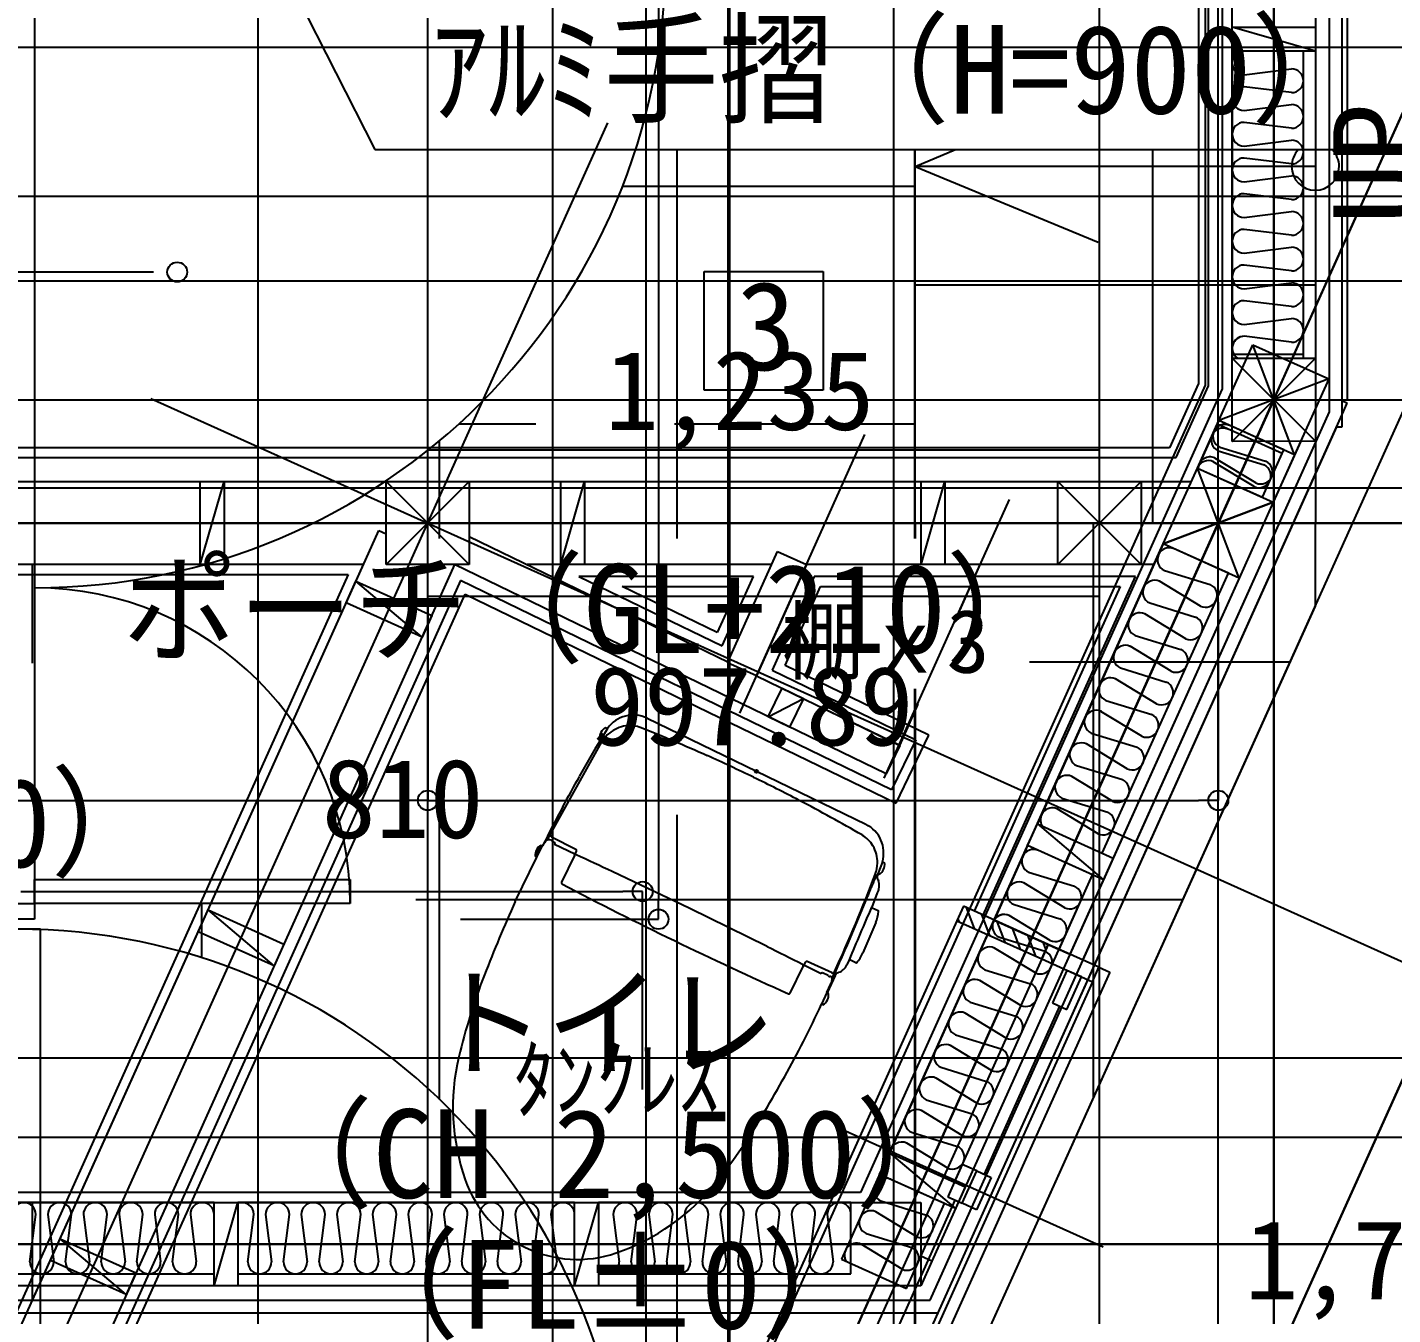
# Model space of a CAD drawing. Header units: metres. Extents: x 10861 to 26950, y 7268 to 22901.
# Drawn here: x 21151 to 22875, y 15931 to 17556 of the extents above; entities that cross this region are included whole.
import ezdxf

# ---------------------------------------------------------------- set-up
doc = ezdxf.new("R2010")
doc.units = ezdxf.units.M

msp = doc.modelspace()

# ---------------------------------------------------------------- linework, layer by layer
at = {"layer": 'COL_2F'}
for p, q in [((22672.2, 17138), (22777.2, 17138.1)), ((22672.2, 17033), (22777.2, 17138.1)), ((22672.2, 17033), (22672.2, 17138)), ((22672.2, 17138), (22777.2, 17033.1)), ((22777.2, 17138.1), (22777.2, 17033.1)), ((22777.2, 17033.1), (22672.2, 17033)), ((22585.3, 16903.7), (22628.4, 16999.4)), ((22628.4, 16999.4), (22724.1, 16956.3)), ((22681, 16860.6), (22628.4, 16999.4)), ((21604.3, 16877.5), (21604.3, 16982.5)), ((21604.3, 16982.5), (21709.3, 16982.5)), ((21709.3, 16877.5), (21604.3, 16982.5)), ((21604.3, 16877.5), (21709.3, 16982.5)), ((21709.3, 16982.5), (21709.3, 16877.5)), ((22452.2, 16877.5), (22452.2, 16982.5)), ((22452.2, 16982.5), (22557.2, 16982.5)), ((22557.2, 16877.5), (22452.2, 16982.5)), ((22452.2, 16877.5), (22557.2, 16982.5)), ((22557.2, 16982.5), (22557.2, 16877.5)), ((22724.1, 16956.3), (22585.3, 16903.7)), ((22724.1, 16956.3), (22681, 16860.6)), ((22681, 16860.6), (22585.3, 16903.7)), ((21709.3, 16877.5), (21604.3, 16877.5)), ((22557.2, 16877.5), (22452.2, 16877.5))]:
    msp.add_line(p, q, dxfattribs=at)
at = {"layer": 'COL_3F'}
for p, q in [((22655.3, 17059.2), (22698.4, 17155)), ((22698.4, 17155), (22794.1, 17111.9)), ((22751, 17016.1), (22698.4, 17155)), ((22794.1, 17111.9), (22655.3, 17059.2)), ((22794.1, 17111.9), (22751, 17016.1)), ((22751, 17016.1), (22655.3, 17059.2)), ((22585.3, 16903.7), (22628.4, 16999.4)), ((22628.4, 16999.4), (22724.1, 16956.3)), ((22681, 16860.6), (22628.4, 16999.4)), ((22585.3, 16903.7), (22724.1, 16956.3)), ((22724.1, 16956.3), (22681, 16860.6)), ((22681, 16860.6), (22585.3, 16903.7))]:
    msp.add_line(p, q, dxfattribs=at)
at = {"layer": 'GLID'}
for p, q in [((21442.7, 10010), (21442.7, 22205)), ((21442.7, 10010), (21442.7, 22205)), ((21442.7, 10010), (21442.7, 22205)), ((21656.9, 9325), (21656.9, 22205)), ((21656.9, 9325), (21656.9, 22205)), ((21656.9, 9325), (21656.9, 22205)), ((21814.7, 9325), (21814.7, 22205)), ((21814.7, 9325), (21814.7, 22205)), ((21814.7, 9325), (21814.7, 22205)), ((21932.7, 10010), (21932.7, 22205)), ((21932.7, 10010), (21932.7, 22205)), ((21932.7, 10010), (21932.7, 22205)), ((22036, 9325), (22036, 22205)), ((22036, 9325), (22036, 22205)), ((22036, 9325), (22036, 22205)), ((22038, 9325), (22038, 22205)), ((22038, 9325), (22038, 22205)), ((22038, 9325), (22038, 22205)), ((22245.3, 10010), (22245.3, 22205)), ((22245.3, 10010), (22245.3, 22205)), ((22245.3, 10010), (22245.3, 22205)), ((22504.7, 9325), (22504.7, 22205)), ((22504.7, 9325), (22504.7, 22205)), ((22504.7, 9325), (22504.7, 22205)), ((22654.7, 10010), (22654.7, 22205)), ((22654.7, 10010), (22654.7, 22205)), ((22654.7, 10010), (22654.7, 22205)), ((22724.7, 9325), (22724.7, 22205)), ((22724.7, 9325), (22724.7, 22205)), ((22724.7, 9325), (22724.7, 22205)), ((13514.7, 17342.4), (24358.1, 17342.4)), ((13514.7, 17342.4), (24358.1, 17342.4)), ((13514.7, 17342.4), (24358.1, 17342.4)), ((13514.7, 17235.6), (24358.1, 17235.6)), ((13514.7, 17235.6), (24358.1, 17235.6)), ((13514.7, 17235.6), (24358.1, 17235.6)), ((13953.4, 17085.6), (24358.1, 17085.6)), ((13953.4, 17085.6), (24358.1, 17085.6)), ((13953.4, 17085.6), (24358.1, 17085.6)), ((13801.7, 16974.5), (24358.1, 16974.5)), ((13801.7, 16974.5), (24358.1, 16974.5)), ((13801.7, 16974.5), (24358.1, 16974.5)), ((13514.7, 16930), (24358.1, 16930)), ((13514.7, 16930), (24358.1, 16930)), ((13514.7, 16930), (24358.1, 16930)), ((13514.7, 16255), (24358.1, 16255)), ((13514.7, 16255), (24358.1, 16255)), ((13514.7, 16255), (24358.1, 16255)), ((13514.7, 16155), (24358.1, 16155)), ((13514.7, 16155), (24358.1, 16155)), ((13514.7, 16155), (24358.1, 16155)), ((13514.7, 16020), (24358.1, 16020)), ((13514.7, 16020), (24358.1, 16020)), ((13514.7, 16020), (24358.1, 16020))]:
    msp.add_line(p, q, dxfattribs=at)
at = {"layer": 'WALL_BRACED_2F'}
for p, q in [((22817.2, 18145.5), (22817.2, 17085.5)), ((22817.2, 18145.5), (22817.2, 17085.5)), ((22005.8, 17097.5), (22005.8, 17247.5)), ((22005.8, 17247.5), (22155.8, 17247.5)), ((22155.8, 17247.5), (22155.8, 17097.5)), ((22155.8, 17097.5), (22005.8, 17097.5)), ((21656.8, 17022.5), (22504.7, 17022.5)), ((21656.8, 16837.5), (22504.7, 16837.5))]:
    msp.add_line(p, q, dxfattribs=at)
at = {"layer": 'WALL_NORMAL_1F'}
for p, q in [((22811.2, 17083.9), (22811.2, 20843.5)), ((22638.2, 17743.5), (22638.2, 17104.1)), ((22638.2, 17104.1), (21980, 15641.5)), ((22817.5, 17081.1), (22811.2, 17083.9)), ((22811.2, 17067), (22817.5, 17081.1)), ((22811.2, 17051.6), (22811.2, 17067)), ((22122.5, 15536.4), (22804.3, 17051.6)), ((22804.3, 17051.6), (22811.2, 17051.6))]:
    msp.add_line(p, q, dxfattribs=at)
at = {"layer": 'WALL_NORMAL_2F'}
for p, q in [((22629.7, 18265), (22629.7, 17106)), ((22642.2, 17103.3), (22642.2, 18265)), ((22795.2, 17070.4), (22795.2, 18265)), ((22811.2, 17067), (22811.2, 18265)), ((22672.2, 17138), (22672.2, 18093)), ((22777.2, 17777.5), (22777.2, 17085.6)), ((22672.2, 17525.6), (22672.2, 17555.6)), ((22777.2, 17525.6), (22672.2, 17555.6)), ((22777.2, 17555.6), (22777.2, 17525.6)), ((22777.2, 17525.6), (22672.2, 17525.6)), ((22629.7, 17106), (22593.3, 17025)), ((22601.4, 17012.5), (22642.2, 17103.3)), ((22628.4, 16999.4), (22672.2, 17096.8)), ((22483.8, 16378.5), (22795.2, 17070.4)), ((22498.4, 16371.9), (22811.2, 17067)), ((22758.7, 17033.1), (22724.1, 16956.3)), ((22593.3, 17025), (21044.7, 17025)), ((21044.7, 17012.5), (22601.4, 17012.5)), ((21044.7, 16982.5), (21604.3, 16982.5)), ((21369.7, 16877.5), (21369.7, 16982.5)), ((21369.7, 16982.5), (21399.7, 16982.5)), ((21369.7, 16877.5), (21399.7, 16982.5)), ((21399.7, 16982.5), (21399.7, 16877.5)), ((21709.3, 16982.5), (22452.2, 16982.5)), ((21824.7, 16877.5), (21824.7, 16982.5)), ((21824.7, 16982.5), (21854.7, 16982.5)), ((21824.7, 16877.5), (21854.7, 16982.5)), ((21854.7, 16982.5), (21854.7, 16877.5)), ((22279.7, 16877.5), (22279.7, 16982.5)), ((22279.7, 16982.5), (22309.7, 16982.5)), ((22279.7, 16877.5), (22309.7, 16982.5)), ((22309.7, 16982.5), (22309.7, 16877.5)), ((22557.2, 16982.5), (22620.8, 16982.5)), ((21076.5, 15768.4), (21595, 16920.6)), ((21595, 16920.6), (21604.3, 16916.4)), ((21709.3, 16913), (22035.7, 16754.7)), ((22035.3, 16753.6), (22098.4, 16893.9)), ((22098.4, 16893.9), (22134.9, 16877.5)), ((22371.6, 16428.9), (22585.3, 16903.7)), ((21575.6, 16877.5), (21044.7, 16877.5)), ((21690.8, 16877.5), (21172.3, 15725.3)), ((21399.7, 16877.5), (21369.7, 16877.5)), ((22235.3, 16613.4), (21690.8, 16877.5)), ((22091, 16877.5), (21782.4, 16877.5)), ((21854.7, 16877.5), (21824.7, 16877.5)), ((22134.9, 16877.5), (22071.7, 16737.2)), ((22452.2, 16877.5), (22134.9, 16877.5)), ((22309.7, 16877.5), (22279.7, 16877.5)), ((22573.5, 16877.5), (22557.2, 16877.5)), ((21556.3, 16865), (21010.5, 15652.1)), ((21044.7, 16865), (21556.3, 16865)), ((21698.1, 16857.3), (21192.1, 15732.8)), ((21553.9, 16829.2), (21566.2, 16856.6)), ((21566.2, 16856.6), (21662, 16813.5)), ((21649.6, 16786.1), (21566.2, 16856.6)), ((22242.3, 16593.3), (21698.1, 16857.3)), ((22067.8, 16862.5), (21847.7, 16862.5)), ((21847.7, 16862.5), (22028.4, 16774.9)), ((22028.4, 16774.9), (22067.8, 16862.5)), ((22144.6, 16862.5), (22091.4, 16744.3)), ((22550.3, 16862.5), (22144.6, 16862.5)), ((22358, 16435.1), (22550.3, 16862.5)), ((22681, 16860.6), (22467.4, 16385.8)), ((21208.6, 15739.1), (21704.2, 16840.4)), ((21704.2, 16840.4), (22248.1, 16576.6)), ((21902.1, 16850), (22048.5, 16850)), ((22022.3, 16791.7), (21902.1, 16850)), ((22048.5, 16850), (22022.3, 16791.7)), ((22107.8, 16750.3), (22152.7, 16850)), ((22152.7, 16850), (22531, 16850)), ((22531, 16850), (22346.6, 16440.2)), ((21649.6, 16786.1), (21553.9, 16829.2)), ((21662, 16813.5), (21649.6, 16786.1)), ((22071.7, 16737.2), (22035.3, 16753.6)), ((22071.7, 16737.2), (22252.8, 16649.4)), ((22091.4, 16744.3), (22272.8, 16656.3)), ((22289.5, 16662.1), (22107.8, 16750.3)), ((22086.6, 16685.5), (22104.1, 16721.5)), ((22104.1, 16721.5), (22131.1, 16708.4)), ((22086.6, 16685.5), (22131.1, 16708.4)), ((22131.1, 16708.4), (22113.6, 16672.4)), ((22113.6, 16672.4), (22086.6, 16685.5)), ((22252.8, 16649.4), (22235.3, 16613.4)), ((22272.8, 16656.3), (22242.3, 16593.3)), ((22248.1, 16576.6), (22289.5, 16662.1)), ((22414, 16522.9), (22426.3, 16550.3)), ((22426.3, 16550.3), (22522, 16507.2)), ((22426.3, 16550.3), (22509.7, 16479.9)), ((22509.7, 16479.9), (22414, 16522.9)), ((22522, 16507.2), (22509.7, 16479.9)), ((21367.2, 16414.3), (21379.5, 16441.7)), ((21379.5, 16441.7), (21475.2, 16398.6)), ((21462.9, 16371.2), (21379.5, 16441.7)), ((22371.6, 16428.9), (22467.4, 16385.8)), ((21462.9, 16371.2), (21367.2, 16414.3)), ((21475.2, 16398.6), (21462.9, 16371.2)), ((21180.5, 15999.4), (21192.8, 16026.7)), ((21192.8, 16026.7), (21288.5, 15983.7)), ((21276.2, 15956.3), (21192.8, 16026.7)), ((21276.2, 15956.3), (21180.5, 15999.4)), ((21288.5, 15983.7), (21276.2, 15956.3))]:
    msp.add_line(p, q, dxfattribs=at)
at = {"layer": 'WALL_NORMAL_3F'}
for p, q in [((22659.7, 18265), (22659.7, 17099.5)), ((22795.2, 17070.4), (22795.2, 18265)), ((22811.2, 17067), (22811.2, 18265)), ((22672.2, 17096.8), (22672.2, 17777.5)), ((22777.2, 17777.5), (22777.2, 17119.5)), ((22672.2, 17525.6), (22672.2, 17555.6)), ((22672.2, 17555.6), (22777.2, 17555.6)), ((22777.2, 17525.6), (22672.2, 17555.6)), ((22777.2, 17555.6), (22777.2, 17525.6)), ((22777.2, 17525.6), (22672.2, 17525.6)), ((22659.7, 17099.5), (22203.2, 16085)), ((22290.8, 15949.5), (22795.2, 17070.4)), ((22301.1, 15933.5), (22811.2, 17067)), ((22628.4, 16999.4), (22655.3, 17059.2)), ((22751, 17016.1), (22724.1, 16956.3)), ((22211.3, 16072.5), (22585.3, 16903.7)), ((22681, 16860.6), (22293.1, 15998.5)), ((22414, 16522.9), (22426.3, 16550.3)), ((22426.3, 16550.3), (22522, 16507.2)), ((22426.3, 16550.3), (22509.7, 16479.9)), ((22509.7, 16479.9), (22414, 16522.9)), ((22522, 16507.2), (22509.7, 16479.9)), ((22227.2, 16108), (22239.5, 16135.4)), ((22239.5, 16135.4), (22335.3, 16092.3)), ((22239.5, 16135.4), (22323, 16064.9)), ((22323, 16064.9), (22227.2, 16108)), ((22203.2, 16085), (19699.7, 16085)), ((22335.3, 16092.3), (22323, 16064.9)), ((19582.2, 16072.5), (22279.1, 16072.5)), ((21387.2, 15967.5), (21387.2, 16072.5)), ((21387.2, 16072.5), (21417.2, 16072.5)), ((21387.2, 15967.5), (21417.2, 16072.5)), ((21417.2, 16072.5), (21417.2, 15967.5)), ((21842.2, 15967.5), (21842.2, 16072.5)), ((21842.2, 16072.5), (21872.2, 16072.5)), ((21842.2, 15967.5), (21872.2, 16072.5)), ((21872.2, 16072.5), (21872.2, 15967.5)), ((22279.1, 16072.5), (22279.1, 15967.5)), ((22293.1, 15998.5), (22279.1, 16004.7)), ((22293.1, 15998.5), (22279.1, 15967.5)), ((22279.1, 15967.5), (19582.2, 15967.5)), ((21417.2, 15967.5), (21387.2, 15967.5)), ((21872.2, 15967.5), (21842.2, 15967.5)), ((19564.2, 15949.5), (22290.8, 15949.5)), ((19548.2, 15933.5), (22301.1, 15933.5))]:
    msp.add_line(p, q, dxfattribs=at)
at = {"layer": 'カタログ部品(衛生設備)_2F'}
for p, q in [((21933.7, 16683.6), (22209.8, 16549.8)), ((21883.6, 16670.7), (21875.2, 16657)), ((21881.2, 16671.9), (21883.6, 16670.7)), ((21811.8, 16537.4), (21876.7, 16654)), ((21875.2, 16657), (21874.2, 16657.5)), ((22072.6, 16618.5), (22070.9, 16614.9)), ((21811.8, 16537.4), (21811.8, 16537.4)), ((21814.2, 16529.2), (21812.7, 16529.9)), ((21813, 16534.1), (21843.6, 16518.5)), ((21814.1, 16527.8), (21814.5, 16528.5)), ((21792.8, 16509.1), (21799.8, 16523.5)), ((21794.7, 16508.2), (21801.7, 16522.6)), ((21799.8, 16523.5), (21801.7, 16522.6)), ((21804.5, 16526.9), (21801.7, 16522.6)), ((21817.3, 16526.4), (21814.6, 16527.6)), ((21816.9, 16524.4), (21817.5, 16525.7)), ((21842.6, 16512), (21816.9, 16524.4)), ((21841.9, 16510.5), (21825.5, 16476.8)), ((21841.9, 16510.5), (21844.5, 16515.9)), ((21767.1, 16452.2), (21794.7, 16508.2)), ((21794.7, 16508.2), (21792.8, 16509.1)), ((22230.7, 16502.4), (22225.1, 16487.3)), ((22230.7, 16502.4), (22233.5, 16501)), ((21987.7, 16443.4), (21889.7, 16490.2)), ((22226.5, 16486.6), (22225.1, 16487.3)), ((22224.3, 16463.2), (22217.2, 16445.3)), ((22225.6, 16466.5), (22224.3, 16463.2)), ((22085.1, 16395.4), (21987.7, 16443.4)), ((22217.7, 16444.5), (22225.2, 16440.9)), ((22222.3, 16425.8), (22206, 16387.5)), ((22133.3, 16375.8), (22130.7, 16370.5)), ((22167.1, 16362.3), (22135.9, 16376.8)), ((22171.4, 16363.1), (22176.7, 16375.4)), ((22188.7, 16378.6), (22185.9, 16372.3)), ((22197.1, 16375), (22189.6, 16378.6)), ((22114.4, 16336.8), (22130.7, 16370.5)), ((22153.6, 16361.2), (22131.4, 16371.9)), ((22154.2, 16362.3), (22153.6, 16361.2)), ((22162.1, 16358.8), (22154.9, 16362.5)), ((22171, 16359.1), (22160.8, 16337.3)), ((22167.3, 16353.8), (22169.2, 16357.9)), ((22169.2, 16357.9), (22170.7, 16361.1)), ((22160.6, 16337.4), (22165.6, 16348.6)), ((22160.6, 16337.4), (22153.9, 16322.9)), ((22155.6, 16322.1), (22153.9, 16322.9)), ((22160.8, 16337.3), (22160.6, 16337.4)), ((22160.8, 16337.3), (22162.6, 16336.5))]:
    msp.add_line(p, q, dxfattribs=at)
msp.add_circle((22071.7, 16616.7), 2, dxfattribs=at)
for centre, radius, start, end in [((21916.3, 16647.7), 40, 64.1091, 144.7906), ((21888.1, 16659.6), 14.1, 119.4199, -171.1667), ((21912.4, 16633.1), 41.2, 97.71, 129.5032), ((21912, 16635.9), 38.4, 68.458, 97.6669), ((21171.1, 14766.7), 2049, 65.849, 68.3794), ((23594.4, 15628.8), 2003.2, 149.1171, 150.6736), ((21912.9, 16632.3), 42.2, 129.2922, 149.0525), ((21135.7, 14686.8), 2136.5, 64.1253, 65.8595), ((23597.9, 15626.9), 2007.2, 150.6766, 151.9153), ((21135.8, 14686.7), 2136.5, 62.3938, 64.1279), ((21176.6, 14764.1), 2049, 59.8738, 62.4042), ((23591.8, 15630.3), 2000.1, 151.9183, 153.5057), ((22192.3, 16513.8), 40, -16.5373, 64.1441), ((21812.5, 16522.4), 9.16, 137.3587, 150.4766), ((21810, 16524.5), 5.95, 115.6089, 136.1326), ((21964.1, 16447.5), 177, 149.9405, 152.2681), ((21810, 16524.5), 5.92, 96.6991, 115.5265), ((21810.1, 16523.8), 6.6, 66.0311, 96.6706), ((21822, 16529.8), 12.8, 144.1957, 150.3758), ((21814, 16536.3), 2.5, 152.9784, -115.5193), ((21814, 16536.3), 2.5, 152.9784, -115.5193), ((21812.6, 16536.6), 1.2, 134.7459, 143.4419), ((21814.7, 16528.4), 0.755, -137.9301, -117.3542), ((21814, 16528.8), 0.5, -25.916, 66.3033), ((22185.7, 16503.1), 38.4, 30.5863, 59.7953), ((21806.7, 16511.3), 14.1, 119.4199, -171.1667), ((21810.6, 16519.5), 8.98, 63.6849, 65.0892), ((21817.1, 16525.9), 0.5, -25.9004, 65.8446), ((21843.6, 16509.7), 1.96, 106.1602, 153.8242), ((21843.5, 16510), 1.58, 65.397, 105.2984), ((21842.7, 16516.8), 2, -25.8833, 63.1227), ((21842.7, 16516.8), 2, -25.9115, 63.1509), ((-43227110.8, -92434052.9), 102066541.8, 64.929483375, 64.92951158), ((22183.3, 16501.7), 41.2, -1.2499, 30.5432), ((22182.3, 16501.6), 42.2, -20.7988, -1.0394), ((22219.6, 16498.9), 14.1, -60.5801, 8.8333), ((21827.1, 16476.1), 1.7, 154.0955, -117.7275), ((20209.7, 17254.5), 2153.6, -24.4393, -20.8904), ((22528.5, 16347.6), 335, 156.6024, 157.7257), ((22267.3, 16460.9), 50.3, 153.6339, 156.85), ((22241.6, 16472), 22.4, 144.4863, 149.811), ((22229.7, 16480.6), 7.65, 134.6515, 145.4919), ((22232.4, 16483.7), 8.18, 175.5746, -161.9567), ((22233.1, 16483.6), 8.84, 161.577, 175.2746), ((22225.3, 16485), 1.49, 115.3658, 134.6241), ((22309, 16514.7), 90.8, -158.3158, -156.5413), ((22233.1, 16483.6), 8.88, 154.9795, 161.627), ((22209.4, 16472.7), 17.4, -3.5068, 19.6971), ((24150, 20901.8), 5000, -117.694, -114.0527), ((-21501469.7, 8732568.6), 23221529.9, -22.0457097, -22.04566125), ((22209.9, 16472.6), 16.9, -21.24, -3.3413), ((23431.3, 15702.6), 1825.2, 155.7521, 158.9004), ((20215.7, 17257.4), 2150.2, -24.2152, -21.8705), ((24944.6, 15242.6), 2980.9, 156.204, 157.5985), ((24944.6, 15242.6), 2980.9, 156.204, 157.5985), ((22218, 16445.4), 0.864, -177.5427, -154.176), ((22218.1, 16445.3), 0.916, -160.0656, -117.0933), ((22180.9, 16443.4), 45, -23.0723, -4.4732), ((22224.8, 16440), 1, -4.5289, 64.1031), ((-45620142.1, -90826847.1), 101664682.2, 63.323717878, 63.323746194), ((22129.3, 16371.4), 1.58, 22.9548, 62.8562), ((22135.1, 16374.9), 2, 65.1024, 154.1647), ((22135.1, 16374.9), 2, 65.1305, 154.1365), ((22189.2, 16377.6), 1.14, 88.2124, 118.0034), ((22189.2, 16377.8), 0.92, 62.9234, 85.9961), ((22197.5, 16375.9), 1, -115.8967, -41.5957), ((22164.6, 16405.1), 45, -41.5765, -23.074), ((22475.7, 16068.5), 802, 158.7111, 166.4494), ((22128.9, 16371.3), 1.96, -25.571, 22.093), ((22154.6, 16362.1), 0.5, 62.2934, 154.3864), ((22165.7, 16364.6), 6.87, -122.1021, -116.5919), ((22168.4, 16369.3), 12.3, -118.1908, -114.8309), ((22166.3, 16364.8), 7.35, -114.311, -104.4059), ((22159.2, 16335.5), 22.8, 75.0464, 76.6413), ((22162.3, 16347.1), 10.9, 71.3229, 75.1552), ((22166, 16356.9), 0.5, 31.2899, 117.8131), ((22161.4, 16354.1), 5.92, 12.7332, 31.5477), ((22168.1, 16364.6), 2.49, -114.8046, -24.6672), ((22168.1, 16364.6), 2.49, -114.8046, -24.6672), ((22005.5, 16427.4), 177, -24.0149, -21.6873), ((22166, 16363.8), 4.35, -25.121, -4.0209), ((22171.5, 16361.1), 0.731, 163.2072, 179.2502), ((22190.6, 16355.2), 20.7, 157.4866, 162.9601), ((22178.3, 16355.5), 8.12, 108.6, 153.7763), ((22170.2, 16379.5), 17.3, -71.3503, -24.7307), ((22103.6, 16375.2), 67.5, -23.249, -20.8246), ((22158.2, 16354.7), 9.16, -22.2234, -9.1055), ((22161.4, 16354.1), 5.94, -2.6278, 12.6947), ((22161.2, 16354.1), 6.07, -7.9121, -2.7734), ((22112.8, 16337.5), 1.7, -114.0193, -25.8423), ((20146.3, 17258), 2214.7, -26.3327, -24.9751), ((22148.7, 16334.3), 14.1, -60.5801, 8.8333), ((20512.2, 17118.4), 1825.2, -30.6471, -27.4989), ((21966.5, 16192.8), 277.9, 166.7698, -160.7485), ((21391.2, 16594.5), 802, -38.1962, -30.4579), ((21845.8, 16150.6), 150, -160.7703, -115.9285), ((21804, 16271.6), 277.9, -70.9982, -38.5166), ((21845.6, 16150.7), 150, -115.8183, -70.9765)]:
    msp.add_arc(centre, radius, start, end, dxfattribs=at)
at = {"layer": 'スロープ_1F'}
for p, q in [((22272, 16930), (22272, 17401.2)), ((22272, 16930), (22272, 17401.2)), ((22272, 17380), (22323.1, 17401.2)), ((22572, 16930), (22572, 17401.2)), ((22777.2, 17401.2), (22777.2, 16930)), ((22777.2, 17401.2), (22777.2, 16930)), ((22777.2, 17380), (22272, 17380)), ((22272, 17380), (22503, 17284.3)), ((22777.2, 17230), (22272, 17230)), ((22777.2, 16930), (22272, 16930)), ((22777.2, 16930), (22272, 16930))]:
    msp.add_line(p, q, dxfattribs=at)
for start, end in [(135.1449, 180), (0, 44.8551), (180, 0)]:
    msp.add_arc((22777.2, 17380), 30, start, end, dxfattribs=at)
at = {"layer": 'データ 001_1F'}
for p, q in [((22036, 7507.5), (22036, 22072.5)), ((22724.7, 7507.5), (22724.7, 22072.5)), ((18710.5, 8165), (23230.6, 18209.7)), ((21371.8, 17830), (21590.2, 17401.2)), ((19025.7, 11083.1), (21884.1, 17435.1)), ((21590.2, 17401.2), (22850.2, 17401.2)), ((23370.4, 17302), (22502.2, 15372.6)), ((21656.8, 16830), (21656.8, 16580)), ((21656.8, 16830), (21656.8, 16830)), ((21656.8, 16830), (21656.8, 16830)), ((22654.7, 16830), (22654.7, 16580)), ((22654.7, 16830), (22654.7, 16830)), ((22398.9, 15143.2), (23100.4, 16702)), ((20259.7, 16580), (21631.8, 16580)), ((21656.8, 16580), (21631.8, 16580)), ((21656.8, 16580), (21656.8, 16580)), ((21656.8, 16580), (21681.8, 16580)), ((21681.8, 16580), (22629.7, 16580)), ((22654.7, 16580), (22629.7, 16580)), ((22654.7, 16580), (22654.7, 16580)), ((18714.8, 16255), (21371.8, 16255))]:
    msp.add_line(p, q, dxfattribs=at)
for centre in [(21656.8, 16580), (21656.8, 16580), (22654.7, 16580)]:
    msp.add_circle(centre, 12.5, dxfattribs=at)
at = {"layer": 'データ 001_2F'}
for p, q in [((22724.7, 22901.4), (22724.7, 10436.9)), ((18841.9, 8457.1), (23230.6, 18209.7)), ((19756.7, 12707.6), (21884.1, 17435.1)), ((22654.7, 10032.5), (22654.7, 17371.3)), ((21307.4, 17087.3), (23265.3, 16206.2)), ((22050.6, 16690.2), (22208.7, 17041.7)), ((22233, 16608.1), (22391.1, 16959.6)), ((26367.5, 16930), (11375, 16930)), ((21656.8, 16830), (21656.8, 16580)), ((21656.8, 16830), (21656.8, 16830)), ((21656.8, 16830), (21656.8, 16830)), ((22654.7, 16830), (22654.7, 16580)), ((22654.7, 16830), (22654.7, 16830)), ((22398.9, 15143.2), (23100.4, 16702)), ((20259.7, 16580), (21631.8, 16580)), ((21656.8, 16580), (21631.8, 16580)), ((21656.8, 16580), (21656.8, 16580)), ((21656.8, 16580), (21681.8, 16580)), ((21681.8, 16580), (22629.7, 16580)), ((22654.7, 16580), (22629.7, 16580)), ((22654.7, 16580), (22654.7, 16580))]:
    msp.add_line(p, q, dxfattribs=at)
for centre in [(21656.8, 16580), (21656.8, 16580), (22654.7, 16580)]:
    msp.add_circle(centre, 12.5, dxfattribs=at)
at = {"layer": 'データ 001_3F'}
for p, q in [((22724.7, 22067.5), (22724.7, 15697.5)), ((22724.7, 20930), (22724.7, 17085.6)), ((24115, 17530), (19202.5, 17530)), ((21081.3, 15651.1), (21884.1, 17435.1)), ((22654.7, 15711.6), (22654.7, 17336.3)), ((22724.7, 17085.6), (19772.5, 10525)), ((23887.5, 16930), (19354.7, 16930)), ((22245.2, 15242.5), (22245.2, 16440.9)), ((24115, 16020), (19337.5, 16020))]:
    msp.add_line(p, q, dxfattribs=at)
at = {"layer": 'ポーチ_1F'}
for p, q in [((21971.8, 16910.6), (21971.8, 17401.2)), ((22271.8, 16910.6), (22271.8, 17401.2)), ((21902.6, 17355), (22272, 17355)), ((21695.9, 17055), (21793.1, 17055)), ((21968.1, 17055), (22272, 17055)), ((21671.8, 16910.6), (21671.8, 17034.1)), ((22272, 16930), (22272, 16910.6)), ((22272, 16910.6), (22272, 16930)), ((22497, 16204.6), (22497, 16930)), ((22777.2, 16825.1), (22777.2, 16930)), ((22272, 15706.3), (22777.2, 16825.1)), ((22416.4, 16755), (22745.5, 16755)), ((22271.8, 15706), (22271.8, 16720.6)), ((22272, 16720.6), (22272, 15706.3)), ((22272, 15706.3), (22272, 16720.6)), ((21671.8, 16202.5), (21671.8, 16561.9)), ((21971.8, 15641.5), (21971.8, 16561.9)), ((21371.8, 16381.2), (21371.8, 16450)), ((21641.8, 16455), (22272, 16455)), ((22272, 16455), (22610.1, 16455)), ((21717.1, 16155), (22272, 16155)), ((22272, 16155), (22474.6, 16155))]:
    msp.add_line(p, q, dxfattribs=at)
at = {"layer": '建具(金属戸)_1F'}
for p, q in [((21160.6, 17645), (21160.6, 16450)), ((21948.1, 17640), (21948.1, 16455)), ((21310.6, 17246.7), (20910.6, 17246.7)), ((21160.6, 16450), (21160.6, 16480)), ((21160.6, 16480), (21558.9, 16480)), ((21558.9, 16480), (21558.9, 16450)), ((21143.1, 16465), (21903.1, 16465)), ((21928.1, 16465), (21903.1, 16465)), ((21928.1, 16215), (21928.1, 16465)), ((21928.1, 16465), (21928.1, 16465)), ((21060.6, 16450), (21160.6, 16450)), ((21160.6, 16450), (21160.6, 16430)), ((21558.9, 16450), (21160.6, 16450)), ((21948.1, 16430), (21948.1, 16455)), ((21160.6, 16430), (21060.6, 16430)), ((21698.1, 16430), (21948.1, 16430)), ((21698.1, 16430), (21698.1, 16430)), ((21948.1, 16430), (21948.1, 16430)), ((21168.1, 16417.5), (21138.1, 16417.5)), ((21168.1, 15647.5), (21168.1, 16417.5)), ((21928.1, 16215), (21928.1, 16215))]:
    msp.add_line(p, q, dxfattribs=at)
for centre in [(21340.6, 17246.7), (21928.1, 16465), (21948.1, 16430)]:
    msp.add_circle(centre, 12.5, dxfattribs=at)
for centre, radius, start, end in [((21160.6, 17645), 796.7, -90, 0), ((21160.6, 16450), 398.3, 0, 90), ((21138.1, 15647.5), 770, 0, 90)]:
    msp.add_arc(centre, radius, start, end, dxfattribs=at)
at = {"layer": '建具(金属窓)_2F'}
for p, q in [((22332.9, 16446.4), (22324.7, 16428.1)), ((22440, 16398.1), (22332.9, 16446.4)), ((22336.5, 16444.7), (22346.6, 16418.3)), ((22324.7, 16428.1), (22078.5, 15881)), ((22324.7, 16428.1), (22431.8, 16379.9)), ((22325.8, 16430.7), (22327.2, 16427)), ((22355.9, 16436), (22365.9, 16409.6)), ((22375.2, 16427.3), (22385.3, 16400.9)), ((22394.6, 16418.6), (22404.6, 16392.2)), ((22413.9, 16409.9), (22424, 16383.5)), ((22440, 16398.1), (22431.8, 16379.9)), ((22431.8, 16379.9), (22440, 16398.1)), ((22433.3, 16401.2), (22437, 16391.4)), ((22503.9, 16369.4), (22440, 16398.1)), ((22431.8, 16379.9), (22185.6, 15832.8)), ((22431.8, 16379.9), (22495.7, 16351.2)), ((22517.6, 16363.3), (22254.9, 15779.6)), ((22463.7, 16365.5), (22445.3, 16324.5)), ((22463.5, 16316.3), (22482, 16357.3)), ((22482, 16357.3), (22463.7, 16365.5)), ((22495.7, 16351.2), (22503.9, 16369.4)), ((22503.9, 16369.4), (22517.6, 16363.3)), ((22495.7, 16351.2), (22249.4, 15804)), ((22445.3, 16324.5), (22463.5, 16316.3)), ((22454.4, 16320.4), (22359, 16108.4)), ((22509.3, 16016.1), (22171.9, 16167.9)), ((22331.6, 16120.7), (22313.2, 16079.7)), ((22349.9, 16112.5), (22331.6, 16120.7)), ((22331.4, 16071.5), (22349.9, 16112.5)), ((22331.4, 16071.5), (22349.9, 16112.5)), ((22368.1, 16104.3), (22349.6, 16063.2)), ((22349.9, 16112.5), (22368.1, 16104.3)), ((22313.2, 16079.7), (22331.4, 16071.5)), ((22322.3, 16075.6), (22226.9, 15863.5)), ((22349.6, 16063.2), (22331.4, 16071.5))]:
    msp.add_line(p, q, dxfattribs=at)
at = {"layer": '断熱材_2F'}
for p, q in [((22672.2, 17525.6), (22672.2, 17138.1)), ((22762.2, 17525.6), (22672.2, 17525.6)), ((22762.2, 17138.1), (22762.2, 17525.6)), ((22687.2, 17495.6), (22747.2, 17503.1)), ((22747.2, 17473.1), (22687.2, 17480.6)), ((22687.2, 17450.6), (22747.2, 17458.1)), ((22747.2, 17428.1), (22687.2, 17435.6)), ((22687.2, 17405.6), (22747.2, 17413.1)), ((22747.2, 17383.1), (22687.2, 17390.6)), ((22687.2, 17360.6), (22747.2, 17368.1)), ((22747.2, 17338.1), (22687.2, 17345.6)), ((22687.2, 17315.6), (22747.2, 17323.1)), ((22747.2, 17293.1), (22687.2, 17300.6)), ((22687.2, 17270.6), (22747.2, 17278.1)), ((22747.2, 17248.1), (22687.2, 17255.6)), ((22687.2, 17225.6), (22747.2, 17233.1)), ((22747.2, 17203.1), (22687.2, 17210.6)), ((22687.2, 17180.6), (22747.2, 17188.1)), ((22747.2, 17158.1), (22687.2, 17165.6)), ((22672.2, 17138.1), (22762.2, 17138.1)), ((22653.2, 17054.6), (22628.4, 16999.4)), ((22735.3, 17017.7), (22653.2, 17054.6)), ((22654.6, 17021.1), (22712.4, 17003.3)), ((22710.4, 16962.5), (22735.3, 17017.7)), ((22628.4, 16999.4), (22710.4, 16962.5)), ((22700, 16975.9), (22648.4, 17007.4)), ((22585.3, 16903.7), (22426.3, 16550.3)), ((22667.4, 16866.7), (22585.3, 16903.7)), ((22508.3, 16513.4), (22667.4, 16866.7)), ((22632.1, 16825), (22580.5, 16856.5)), ((22586.6, 16870.2), (22644.4, 16852.4)), ((22568.2, 16829.1), (22626, 16811.3)), ((22613.7, 16784), (22562, 16815.4)), ((22549.7, 16788.1), (22607.5, 16770.3)), ((22595.2, 16742.9), (22543.6, 16774.4)), ((22531.2, 16747.1), (22589, 16729.3)), ((22576.7, 16701.9), (22525.1, 16733.4)), ((22512.8, 16706), (22570.6, 16688.2)), ((22558.3, 16660.9), (22506.6, 16692.3)), ((22539.8, 16619.8), (22488.2, 16651.3)), ((22494.3, 16665), (22552.1, 16647.2)), ((22475.9, 16623.9), (22533.6, 16606.2)), ((22521.3, 16578.8), (22469.7, 16610.3)), ((22457.4, 16582.9), (22515.2, 16565.1)), ((22502.9, 16537.8), (22451.2, 16569.2)), ((22426.3, 16550.3), (22508.3, 16513.4)), ((22414, 16522.9), (22371.6, 16428.9)), ((22496, 16486), (22414, 16522.9)), ((22415.3, 16489.4), (22473.1, 16471.7)), ((22453.7, 16392), (22496, 16486)), ((22460.8, 16444.3), (22409.2, 16475.8)), ((22396.9, 16448.4), (22454.6, 16430.6)), ((22371.6, 16428.9), (22453.7, 16392)), ((22442.3, 16403.3), (22390.7, 16434.7))]:
    msp.add_line(p, q, dxfattribs=at)
for centre, start, end in [((22687.2, 17510.6), 90, -90), ((22747.2, 17488.1), -90, 90), ((22687.2, 17465.6), 90, -90), ((22747.2, 17443.1), -90, 90), ((22687.2, 17420.6), 90, -90), ((22747.2, 17398.1), -90, 90), ((22687.2, 17375.6), 90, -90), ((22747.2, 17353.1), -90, 90), ((22687.2, 17330.6), 90, -90), ((22747.2, 17308.1), -90, 90), ((22687.2, 17285.6), 90, -90), ((22747.2, 17263.1), -90, 90), ((22687.2, 17240.6), 90, -90), ((22747.2, 17218.1), -90, 90), ((22687.2, 17195.6), 90, -90), ((22747.2, 17173.1), -90, 90), ((22687.2, 17150.6), 90, -123.5573), ((22660.7, 17034.8), 65.7723, -114.2277), ((22642.3, 16993.7), 65.7723, 157.691), ((22706.2, 16989.6), -114.2277, 65.7723), ((22592.8, 16883.8), 65.7723, -114.2277), ((22574.3, 16842.8), 65.7723, -114.2277), ((22638.3, 16838.7), -114.2277, 65.7723), ((22555.9, 16801.8), 65.7723, -114.2277), ((22619.8, 16797.7), -114.2277, 65.7723), ((22537.4, 16760.7), 65.7723, -114.2277), ((22601.4, 16756.6), -114.2277, 65.7723), ((22518.9, 16719.7), 65.7723, -114.2277), ((22582.9, 16715.6), -114.2277, 65.7723), ((22500.5, 16678.7), 65.7723, -114.2277), ((22564.4, 16674.6), -114.2277, 65.7723), ((22482, 16637.6), 65.7723, -114.2277), ((22546, 16633.5), -114.2277, 65.7723), ((22463.5, 16596.6), 65.7723, -114.2277), ((22527.5, 16592.5), -114.2277, 65.7723), ((22445.1, 16555.5), 65.7723, -147.7851), ((22509, 16551.4), -114.2277, 65.7723), ((22421.5, 16503.1), 65.7723, -114.2277), ((22403, 16462.1), 65.7723, -114.2277), ((22467, 16458), -114.2277, 65.7723), ((22384.5, 16421), 65.7723, 148.4973), ((22448.5, 16416.9), -114.2277, 65.7723)]:
    msp.add_arc(centre, 15, start, end, dxfattribs=at)
at = {"layer": '断熱材_3F'}
for p, q in [((22672.2, 17525.6), (22672.2, 17143.1)), ((22762.2, 17525.6), (22672.2, 17525.6)), ((22762.2, 17143.1), (22762.2, 17525.6)), ((22687.2, 17495.6), (22747.2, 17503.1)), ((22747.2, 17473.1), (22687.2, 17480.6)), ((22687.2, 17450.6), (22747.2, 17458.1)), ((22747.2, 17428.1), (22687.2, 17435.6)), ((22687.2, 17405.6), (22747.2, 17413.1)), ((22747.2, 17383.1), (22687.2, 17390.6)), ((22687.2, 17360.6), (22747.2, 17368.1)), ((22747.2, 17338.1), (22687.2, 17345.6)), ((22687.2, 17315.6), (22747.2, 17323.1)), ((22747.2, 17293.1), (22687.2, 17300.6)), ((22687.2, 17270.6), (22747.2, 17278.1)), ((22747.2, 17248.1), (22687.2, 17255.6)), ((22687.2, 17225.6), (22747.2, 17233.1)), ((22747.2, 17203.1), (22687.2, 17210.6)), ((22687.2, 17180.6), (22747.2, 17188.1)), ((22747.2, 17158.1), (22687.2, 17165.6)), ((22672.2, 17143.1), (22762.2, 17143.1)), ((22655.3, 17059.2), (22628.4, 16999.4)), ((22737.4, 17022.3), (22655.3, 17059.2)), ((22702.1, 16980.6), (22650.5, 17012)), ((22656.6, 17025.7), (22714.4, 17007.9)), ((22710.4, 16962.5), (22737.4, 17022.3)), ((22628.4, 16999.4), (22710.4, 16962.5)), ((22585.3, 16903.7), (22426.3, 16550.3)), ((22667.4, 16866.7), (22585.3, 16903.7)), ((22508.3, 16513.4), (22667.4, 16866.7)), ((22632.1, 16825), (22580.5, 16856.5)), ((22586.6, 16870.2), (22644.4, 16852.4)), ((22568.2, 16829.1), (22626, 16811.3)), ((22613.7, 16784), (22562, 16815.4)), ((22549.7, 16788.1), (22607.5, 16770.3)), ((22595.2, 16742.9), (22543.6, 16774.4)), ((22531.2, 16747.1), (22589, 16729.3)), ((22576.7, 16701.9), (22525.1, 16733.4)), ((22512.8, 16706), (22570.6, 16688.2)), ((22558.3, 16660.9), (22506.6, 16692.3)), ((22539.8, 16619.8), (22488.2, 16651.3)), ((22494.3, 16665), (22552.1, 16647.2)), ((22475.9, 16623.9), (22533.6, 16606.2)), ((22521.3, 16578.8), (22469.7, 16610.3)), ((22457.4, 16582.9), (22515.2, 16565.1)), ((22502.9, 16537.8), (22451.2, 16569.2)), ((22426.3, 16550.3), (22508.3, 16513.4)), ((22414, 16522.9), (22239.5, 16135.4)), ((22496, 16486), (22414, 16522.9)), ((22321.6, 16098.4), (22496, 16486)), ((22415.3, 16489.4), (22473.1, 16471.7)), ((22460.8, 16444.3), (22409.2, 16475.8)), ((22396.9, 16448.4), (22454.6, 16430.6)), ((22442.3, 16403.3), (22390.7, 16434.7)), ((22378.4, 16407.4), (22436.2, 16389.6)), ((22423.9, 16362.2), (22372.2, 16393.7)), ((22359.9, 16366.3), (22417.7, 16348.5)), ((22405.4, 16321.2), (22353.8, 16352.6)), ((22341.5, 16325.3), (22399.2, 16307.5)), ((22386.9, 16280.1), (22335.3, 16311.6)), ((22368.5, 16239.1), (22316.8, 16270.6)), ((22323, 16284.3), (22380.8, 16266.5)), ((22304.5, 16243.2), (22362.3, 16225.4)), ((22350, 16198.1), (22298.4, 16229.5)), ((22286.1, 16202.2), (22343.9, 16184.4)), ((22331.5, 16157), (22279.9, 16188.5)), ((22267.6, 16161.1), (22325.4, 16143.4)), ((22239.5, 16135.4), (22321.6, 16098.4)), ((22313.1, 16116), (22261.4, 16147.5)), ((22227.2, 16108), (22179.1, 16001)), ((22309.3, 16071.1), (22227.2, 16108)), ((21387.2, 16072.5), (20962.2, 16072.5)), ((21387.2, 15982.5), (21387.2, 16072.5)), ((21842.2, 16072.5), (21417.2, 16072.5)), ((21417.2, 16072.5), (21417.2, 15982.5)), ((21842.2, 15982.5), (21842.2, 16072.5)), ((22191, 16072.5), (21872.2, 16072.5)), ((21872.2, 16072.5), (21872.2, 15982.5)), ((22191, 15982.5), (22191, 16072.5)), ((22228.6, 16074.5), (22286.4, 16056.7)), ((22261.1, 15964), (22309.3, 16071.1)), ((21154.7, 15997.5), (21162.2, 16057.5)), ((21177.2, 16057.5), (21184.7, 15997.5)), ((21199.7, 15997.5), (21207.2, 16057.5)), ((21222.2, 16057.5), (21229.7, 15997.5)), ((21244.7, 15997.5), (21252.2, 16057.5)), ((21267.2, 16057.5), (21274.7, 15997.5)), ((21289.7, 15997.5), (21297.2, 16057.5)), ((21312.2, 16057.5), (21319.7, 15997.5)), ((21334.7, 15997.5), (21342.2, 16057.5)), ((21357.2, 16057.5), (21364.7, 15997.5)), ((21429.7, 15997.5), (21437.2, 16057.5)), ((21452.2, 16057.5), (21459.7, 15997.5)), ((21474.7, 15997.5), (21482.2, 16057.5)), ((21497.2, 16057.5), (21504.7, 15997.5)), ((21519.7, 15997.5), (21527.2, 16057.5)), ((21542.2, 16057.5), (21549.7, 15997.5)), ((21564.7, 15997.5), (21572.2, 16057.5)), ((21587.2, 16057.5), (21594.7, 15997.5)), ((21609.7, 15997.5), (21617.2, 16057.5)), ((21632.2, 16057.5), (21639.7, 15997.5)), ((21654.7, 15997.5), (21662.2, 16057.5)), ((21677.2, 16057.5), (21684.7, 15997.5)), ((21699.7, 15997.5), (21707.2, 16057.5)), ((21722.2, 16057.5), (21729.7, 15997.5)), ((21744.7, 15997.5), (21752.2, 16057.5)), ((21767.2, 16057.5), (21774.7, 15997.5)), ((21789.7, 15997.5), (21797.2, 16057.5)), ((21812.2, 16057.5), (21819.7, 15997.5)), ((21891, 16057.5), (21898.5, 15997.5)), ((21913.5, 15997.5), (21921, 16057.5)), ((21936, 16057.5), (21943.5, 15997.5)), ((21958.5, 15997.5), (21966, 16057.5)), ((21981, 16057.5), (21988.5, 15997.5)), ((22003.5, 15997.5), (22011, 16057.5)), ((22026, 16057.5), (22033.5, 15997.5)), ((22048.5, 15997.5), (22056, 16057.5)), ((22071, 16057.5), (22078.5, 15997.5)), ((22093.5, 15997.5), (22101, 16057.5)), ((22116, 16057.5), (22123.5, 15997.5)), ((22138.5, 15997.5), (22146, 16057.5)), ((22161, 16057.5), (22168.5, 15997.5)), ((22274.1, 16029.4), (22222.5, 16060.8)), ((22210.1, 16033.5), (22267.9, 16015.7)), ((22255.6, 15988.3), (22204, 16019.8)), ((22179.1, 16001), (22261.1, 15964)), ((20962.2, 15982.5), (21387.2, 15982.5)), ((21417.2, 15982.5), (21842.2, 15982.5)), ((21872.2, 15982.5), (22191, 15982.5))]:
    msp.add_line(p, q, dxfattribs=at)
for centre, start, end in [((22687.2, 17510.6), 90, -90), ((22747.2, 17488.1), -90, 90), ((22687.2, 17465.6), 90, -90), ((22747.2, 17443.1), -90, 90), ((22687.2, 17420.6), 90, -90), ((22747.2, 17398.1), -90, 90), ((22687.2, 17375.6), 90, -90), ((22747.2, 17353.1), -90, 90), ((22687.2, 17330.6), 90, -90), ((22747.2, 17308.1), -90, 90), ((22687.2, 17285.6), 90, -90), ((22747.2, 17263.1), -90, 90), ((22687.2, 17240.6), 90, -90), ((22747.2, 17218.1), -90, 90), ((22687.2, 17195.6), 90, -90), ((22747.2, 17173.1), -90, 90), ((22687.2, 17150.6), 90, -150.3117), ((22662.8, 17039.4), 65.7723, -114.2277), ((22644.3, 16998.4), 65.7723, 177.6112), ((22708.3, 16994.3), -114.2277, 65.7723), ((22592.8, 16883.8), 65.7723, -114.2277), ((22574.3, 16842.8), 65.7723, -114.2277), ((22638.3, 16838.7), -114.2277, 65.7723), ((22555.9, 16801.8), 65.7723, -114.2277), ((22619.8, 16797.7), -114.2277, 65.7723), ((22537.4, 16760.7), 65.7723, -114.2277), ((22601.4, 16756.6), -114.2277, 65.7723), ((22518.9, 16719.7), 65.7723, -114.2277), ((22582.9, 16715.6), -114.2277, 65.7723), ((22500.5, 16678.7), 65.7723, -114.2277), ((22564.4, 16674.6), -114.2277, 65.7723), ((22482, 16637.6), 65.7723, -114.2277), ((22546, 16633.5), -114.2277, 65.7723), ((22463.5, 16596.6), 65.7723, -114.2277), ((22527.5, 16592.5), -114.2277, 65.7723), ((22445.1, 16555.5), 65.7723, -147.7855), ((22509, 16551.4), -114.2277, 65.7723), ((22421.5, 16503.1), 65.7723, -114.2277), ((22403, 16462.1), 65.7723, -114.2277), ((22467, 16458), -114.2277, 65.7723), ((22384.5, 16421), 65.7723, -114.2277), ((22448.5, 16416.9), -114.2277, 65.7723), ((22366.1, 16380), 65.7723, -114.2277), ((22430, 16375.9), -114.2277, 65.7723), ((22347.6, 16339), 65.7723, -114.2277), ((22411.6, 16334.9), -114.2277, 65.7723), ((22329.1, 16297.9), 65.7723, -114.2277), ((22393.1, 16293.8), -114.2277, 65.7723), ((22310.7, 16256.9), 65.7723, -114.2277), ((22374.6, 16252.8), -114.2277, 65.7723), ((22292.2, 16215.9), 65.7723, -114.2277), ((22356.2, 16211.8), -114.2277, 65.7723), ((22273.7, 16174.8), 65.7723, -114.2277), ((22337.7, 16170.7), -114.2277, 65.7723), ((22255.3, 16133.8), 65.7723, 175.2435), ((22319.2, 16129.7), -114.2277, 65.7723), ((22234.8, 16088.2), 65.7723, -114.2277), ((21147.2, 16057.5), 0, 180), ((21192.2, 16057.5), 0, 180), ((21237.2, 16057.5), 0, 180), ((21282.2, 16057.5), 0, 180), ((21327.2, 16057.5), 0, 180), ((21372.2, 16057.5), 0, 180), ((21422.2, 16057.5), 0, 109.4712), ((21467.2, 16057.5), 0, 180), ((21512.2, 16057.5), 0, 180), ((21557.2, 16057.5), 0, 180), ((21602.2, 16057.5), 0, 180), ((21647.2, 16057.5), 0, 180), ((21692.2, 16057.5), 0, 180), ((21737.2, 16057.5), 0, 180), ((21782.2, 16057.5), 0, 180), ((21827.2, 16057.5), 0, 180), ((21906, 16057.5), 0, 180), ((21951, 16057.5), 0, 180), ((21996, 16057.5), 0, 180), ((22041, 16057.5), 0, 180), ((22086, 16057.5), 0, 180), ((22131, 16057.5), 0, 180), ((22176, 16057.5), 0, 180), ((22216.3, 16047.2), 65.7723, -114.2277), ((22280.2, 16043), -114.2277, 65.7723), ((22197.8, 16006.1), 65.7723, -148.5384), ((22261.8, 16002), -114.2277, 65.7723), ((21169.7, 15997.5), 180, 0), ((21214.7, 15997.5), 180, 0), ((21259.7, 15997.5), 180, 0), ((21304.7, 15997.5), 180, 0), ((21349.7, 15997.5), 180, 0), ((21444.7, 15997.5), 180, 0), ((21489.7, 15997.5), 180, 0), ((21534.7, 15997.5), 180, 0), ((21579.7, 15997.5), 180, 0), ((21624.7, 15997.5), 180, 0), ((21669.7, 15997.5), 180, 0), ((21714.7, 15997.5), 180, 0), ((21759.7, 15997.5), 180, 0), ((21804.7, 15997.5), 180, 0), ((21883.5, 15997.5), -138.9051, 0), ((21928.5, 15997.5), 180, 0), ((21973.5, 15997.5), 180, 0), ((22018.5, 15997.5), 180, 0), ((22063.5, 15997.5), 180, 0), ((22108.5, 15997.5), 180, 0), ((22153.5, 15997.5), 180, 0)]:
    msp.add_arc(centre, 15, start, end, dxfattribs=at)
at = {"layer": '水平面_2F'}
for p, q in [((21157.5, 16877.5), (21157.5, 16753.2)), ((21157.5, 15948.4), (21575.6, 16877.5)), ((21575.6, 16877.5), (21157.5, 16877.5)), ((21157.5, 16877.5), (21157.5, 16753.2)), ((21157.5, 15948.4), (21575.6, 16877.5)), ((21575.6, 16877.5), (21157.5, 16877.5)), ((21157.5, 16877.5), (21157.5, 16753.2)), ((21157.5, 15948.4), (21575.6, 16877.5)), ((21575.6, 16877.5), (21157.5, 16877.5)), ((22134.9, 16877.5), (22123.1, 16851.4)), ((22134.9, 16877.5), (22123.1, 16851.4)), ((22134.9, 16877.5), (22123.1, 16851.4)), ((22354.2, 16877.5), (22134.9, 16877.5)), ((22354.2, 16877.5), (22134.9, 16877.5)), ((22354.2, 16877.5), (22134.9, 16877.5)), ((22323.9, 16809.3), (22354.2, 16877.5)), ((22323.9, 16810.1), (22354.2, 16877.5)), ((22323.9, 16809.3), (22354.2, 16877.5)), ((22078.6, 16752.4), (22071.7, 16737.2)), ((22078.6, 16752.4), (22071.7, 16737.2)), ((22078.6, 16752.4), (22071.7, 16737.2)), ((22071.7, 16737.2), (22072.3, 16736.9)), ((22071.7, 16737.2), (22072.3, 16736.9)), ((22071.7, 16737.2), (22072.3, 16736.9)), ((22074.3, 16735.9), (22078.6, 16733.9)), ((22074.3, 16735.9), (22078.6, 16733.9)), ((22074.3, 16735.9), (22078.6, 16733.9)), ((22145.6, 16701.4), (22252.8, 16649.4)), ((22145.6, 16701.4), (22251.8, 16649.9)), ((22145.6, 16701.4), (22252.8, 16649.4)), ((22251.8, 16649.9), (22274.9, 16701.4)), ((22252.8, 16649.4), (22275.9, 16701.4)), ((22252.8, 16649.4), (22275.9, 16701.4)), ((21157.5, 16073.2), (21157.5, 15948.4)), ((21157.5, 16073.2), (21157.5, 15948.4)), ((21157.5, 16073.2), (21157.5, 15948.4))]:
    msp.add_line(p, q, dxfattribs=at)
at = {"layer": '部屋_1F'}
msp.add_line((19069.8, 8614.6), (24901.7, 21530), dxfattribs=at)
at = {"layer": '部屋_2F'}
msp.add_line((19069.8, 8614.6), (24901.7, 21530), dxfattribs=at)

# ---------------------------------------------------------------- texts
at = {"layer": 'WALL_BRACED_2F'}
msp.add_text('3', height=112, dxfattribs=at).set_placement((22045.8, 17123))
at = {"layer": 'スロープ_1F'}
msp.add_text('UP', height=112, rotation=90, dxfattribs=at).set_placement((22911.7, 17307.2))
at = {"layer": 'データ 001_1F'}
for s, height, p in [('ｱﾙﾐ手摺（H=900）', 112, (21660.2, 17446.6)), ('ポーチ（GL+210）', 112, (21271.4, 16766.1)), ('997.89', 100, (21861.8, 16649.4)), ('（F.L-350）', 112, (20502.1, 16495.8)), ('1,759.42', 100, (22688.1, 15950.3))]:
    msp.add_text(s, height=height, dxfattribs=at).set_placement(p)
at = {"layer": 'データ 001_2F'}
for s, height, p in [('棚ｘ3', 80, (22103.6, 16741)), ('997.89', 100, (21861.8, 16649.4)), ('ﾀﾝｸﾚｽ', 80, (21765, 16188.4)), ('1,759.42', 100, (22688.1, 15950.3))]:
    msp.add_text(s, height=height, dxfattribs=at).set_placement(p)
at = {"layer": '建具(金属戸)_1F'}
for s, p in [('1,235', (21880.6, 17047.5)), ('810', (21523.1, 16532.5))]:
    msp.add_text(s, height=100, dxfattribs=at).set_placement(p)
at = {"layer": '部屋_2F'}
for s, p in [('トイレ', (21660.3, 16243.2)), ('（CH 2,500）', (21441.8, 16078.2)), ('（FL±0）', (21551.1, 15913.2))]:
    msp.add_text(s, height=112, dxfattribs=at).set_placement(p)

doc.saveas('drawing.dxf')
